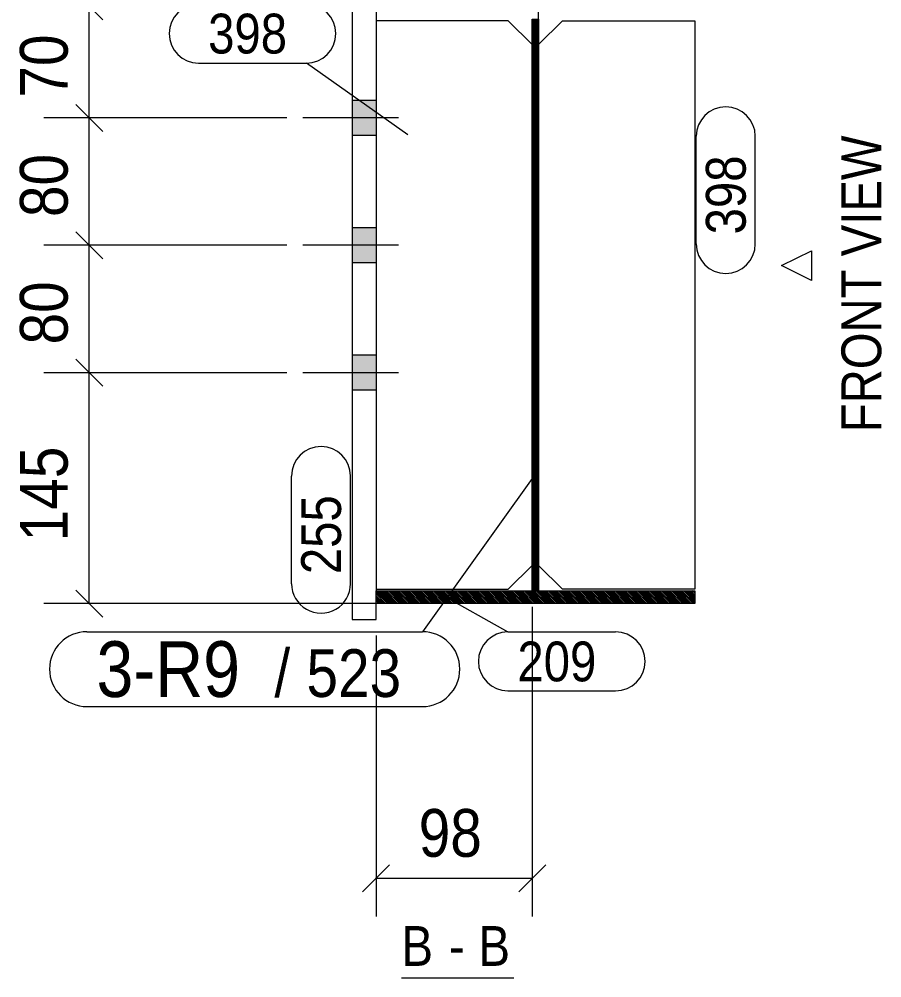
# Model space of a CAD drawing. Header units: millimetres. Extents: x 2 to 825, y 1 to 579.
# Drawn here: x 612.6 to 666.7, y 225.1 to 285.3 of the extents above; entities that cross this region are included whole.
import ezdxf

# ---------------------------------------------------------------- set-up
doc = ezdxf.new("R2010")
doc.units = ezdxf.units.MM
doc.linetypes.add('XKITLINE00', pattern=[0])
doc.linetypes.add('XKITLINE01', pattern=[4, 1, -1, 1, -1])
for name, color, linetype, lineweight in [('Bolt', 3, 'Continuous', 0), ('Dimensions', 7, 'Continuous', 0), ('OtherObjectType', 7, 'Continuous', 0), ('Part', 2, 'Continuous', 0), ('PartMark', 7, 'Continuous', 0)]:
    doc.layers.add(name, color=color, linetype=linetype, lineweight=lineweight)
doc.styles.add('ARIAL', font='ARIAL.TTF')

# ---------------------------------------------------------------- blocks, each defined once
blk = doc.blocks.new('*A1')
at = {"layer": 'Part', "color": 7, "linetype": 'XKITLINE00', "lineweight": 0}
for p, q in [((644.954, 285.3), (644.754, 285.101)), ((645.021, 285.3), (644.754, 285.033)), ((645.088, 285.3), (644.754, 284.966)), ((645.154, 285.299), (644.754, 284.899)), ((644.851, 285.264), (644.754, 285.168)), ((645.154, 285.231), (644.754, 284.831)), ((645.154, 285.164), (644.754, 284.764)), ((645.154, 285.097), (644.754, 284.697)), ((645.154, 285.029), (644.754, 284.629)), ((645.154, 284.962), (644.754, 284.562)), ((645.154, 284.894), (644.754, 284.494)), ((645.154, 284.827), (644.754, 284.427)), ((645.154, 284.76), (644.754, 284.36)), ((645.154, 284.692), (644.754, 284.292)), ((645.154, 284.625), (644.754, 284.225)), ((645.154, 284.558), (644.754, 284.158)), ((645.154, 284.49), (644.754, 284.09)), ((645.154, 284.423), (644.754, 284.023)), ((645.154, 284.356), (644.754, 283.956)), ((645.154, 284.288), (644.754, 283.888)), ((645.154, 284.221), (644.754, 283.821)), ((645.154, 284.154), (644.754, 283.754)), ((645.154, 284.086), (644.754, 283.686)), ((645.154, 284.019), (644.754, 283.619)), ((645.154, 283.952), (644.754, 283.552)), ((645.154, 283.884), (644.754, 283.484)), ((645.154, 283.817), (644.754, 283.417)), ((645.154, 283.749), (644.754, 283.349)), ((645.154, 283.682), (644.754, 283.282)), ((645.154, 283.615), (644.754, 283.215)), ((645.154, 283.547), (644.754, 283.147)), ((645.154, 283.48), (644.754, 283.08)), ((645.154, 283.413), (644.754, 283.013)), ((645.154, 283.345), (644.754, 282.945)), ((645.154, 283.278), (644.754, 282.878)), ((645.154, 283.211), (644.754, 282.811)), ((645.154, 283.143), (644.754, 282.743)), ((645.154, 283.076), (644.754, 282.676)), ((645.154, 283.009), (644.754, 282.609)), ((645.154, 282.941), (644.754, 282.541)), ((645.154, 282.874), (644.754, 282.474)), ((645.154, 282.807), (644.754, 282.407)), ((645.154, 282.739), (644.754, 282.339)), ((645.154, 282.672), (644.754, 282.272)), ((645.154, 282.604), (644.754, 282.204)), ((645.154, 282.537), (644.754, 282.137)), ((645.154, 282.47), (644.754, 282.07)), ((645.154, 282.402), (644.754, 282.002)), ((645.154, 282.335), (644.754, 281.935)), ((645.154, 282.268), (644.754, 281.868)), ((645.154, 282.2), (644.754, 281.8)), ((645.154, 282.133), (644.754, 281.733)), ((645.154, 282.066), (644.754, 281.666)), ((645.154, 281.998), (644.754, 281.598)), ((645.154, 281.931), (644.754, 281.531)), ((645.154, 281.864), (644.754, 281.464)), ((645.154, 281.796), (644.754, 281.396)), ((645.154, 281.729), (644.754, 281.329)), ((645.154, 281.662), (644.754, 281.262)), ((645.154, 281.594), (644.754, 281.194)), ((645.154, 281.527), (644.754, 281.127)), ((645.154, 281.46), (644.754, 281.06)), ((645.154, 281.392), (644.754, 280.992)), ((645.154, 281.325), (644.754, 280.925)), ((645.154, 281.257), (644.754, 280.857)), ((645.154, 281.19), (644.754, 280.79)), ((645.154, 281.123), (644.754, 280.723)), ((645.154, 281.055), (644.754, 280.655)), ((645.154, 280.988), (644.754, 280.588)), ((645.154, 280.921), (644.754, 280.521)), ((645.154, 280.853), (644.754, 280.453)), ((645.154, 280.786), (644.754, 280.386)), ((645.154, 280.719), (644.754, 280.319)), ((645.154, 280.651), (644.754, 280.251)), ((645.154, 280.584), (644.754, 280.184)), ((645.154, 280.517), (644.754, 280.117)), ((645.154, 280.449), (644.754, 280.049)), ((645.154, 280.382), (644.754, 279.982)), ((645.154, 280.315), (644.754, 279.915)), ((645.154, 280.247), (644.754, 279.847)), ((645.154, 280.18), (644.754, 279.78)), ((645.154, 280.112), (644.754, 279.712)), ((645.154, 280.045), (644.754, 279.645)), ((645.154, 279.978), (644.754, 279.578)), ((645.154, 279.91), (644.754, 279.51)), ((645.154, 279.843), (644.754, 279.443)), ((645.154, 279.776), (644.754, 279.376)), ((645.154, 279.708), (644.754, 279.308)), ((645.154, 279.641), (644.754, 279.241)), ((645.154, 279.574), (644.754, 279.174)), ((645.154, 279.506), (644.754, 279.106)), ((645.154, 279.439), (644.754, 279.039)), ((645.154, 279.372), (644.754, 278.972)), ((645.154, 279.304), (644.754, 278.904)), ((645.154, 279.237), (644.754, 278.837)), ((645.154, 279.17), (644.754, 278.77)), ((645.154, 279.102), (644.754, 278.702)), ((645.154, 279.035), (644.754, 278.635)), ((645.154, 278.967), (644.754, 278.567)), ((645.154, 278.9), (644.754, 278.5)), ((645.154, 278.833), (644.754, 278.433)), ((645.154, 278.765), (644.754, 278.365)), ((645.154, 278.698), (644.754, 278.298)), ((645.154, 278.631), (644.754, 278.231)), ((645.154, 278.563), (644.754, 278.163)), ((645.154, 278.496), (644.754, 278.096)), ((645.154, 278.429), (644.754, 278.029)), ((645.154, 278.361), (644.754, 277.961)), ((645.154, 278.294), (644.754, 277.894)), ((645.154, 278.227), (644.754, 277.827)), ((645.154, 278.159), (644.754, 277.759)), ((645.154, 278.092), (644.754, 277.692)), ((645.154, 278.025), (644.754, 277.625)), ((645.154, 277.957), (644.754, 277.557)), ((645.154, 277.89), (644.754, 277.49)), ((645.154, 277.823), (644.754, 277.423)), ((645.154, 277.755), (644.754, 277.355)), ((645.154, 277.688), (644.754, 277.288)), ((645.154, 277.62), (644.754, 277.22)), ((645.154, 277.553), (644.754, 277.153)), ((645.154, 277.486), (644.754, 277.086)), ((645.154, 277.418), (644.754, 277.018)), ((645.154, 277.351), (644.754, 276.951)), ((645.154, 277.284), (644.754, 276.884)), ((645.154, 277.216), (644.754, 276.816)), ((645.154, 277.149), (644.754, 276.749)), ((645.154, 277.082), (644.754, 276.682)), ((645.154, 277.014), (644.754, 276.614)), ((645.154, 276.947), (644.754, 276.547)), ((645.154, 276.88), (644.754, 276.48)), ((645.154, 276.812), (644.754, 276.412)), ((645.154, 276.745), (644.754, 276.345)), ((645.154, 276.678), (644.754, 276.278)), ((645.154, 276.61), (644.754, 276.21)), ((645.154, 276.543), (644.754, 276.143)), ((645.154, 276.475), (644.754, 276.075)), ((645.154, 276.408), (644.754, 276.008)), ((645.154, 276.341), (644.754, 275.941)), ((645.154, 276.273), (644.754, 275.873)), ((645.154, 276.206), (644.754, 275.806)), ((645.154, 276.139), (644.754, 275.739)), ((645.154, 276.071), (644.754, 275.671)), ((645.154, 276.004), (644.754, 275.604)), ((645.154, 275.937), (644.754, 275.537)), ((645.154, 275.869), (644.754, 275.469)), ((645.154, 275.802), (644.754, 275.402)), ((645.154, 275.735), (644.754, 275.335)), ((645.154, 275.667), (644.754, 275.267)), ((645.154, 275.6), (644.754, 275.2)), ((645.154, 275.533), (644.754, 275.133)), ((645.154, 275.465), (644.754, 275.065)), ((645.154, 275.398), (644.754, 274.998)), ((645.154, 275.33), (644.754, 274.93)), ((645.154, 275.263), (644.754, 274.863)), ((645.154, 275.196), (644.754, 274.796)), ((645.154, 275.128), (644.754, 274.728)), ((645.154, 275.061), (644.754, 274.661)), ((645.154, 274.994), (644.754, 274.594)), ((645.154, 274.926), (644.754, 274.526)), ((645.154, 274.859), (644.754, 274.459)), ((645.154, 274.792), (644.754, 274.392)), ((645.154, 274.724), (644.754, 274.324)), ((645.154, 274.657), (644.754, 274.257)), ((645.154, 274.59), (644.754, 274.19)), ((645.154, 274.522), (644.754, 274.122)), ((645.154, 274.455), (644.754, 274.055)), ((645.154, 274.388), (644.754, 273.988)), ((645.154, 274.32), (644.754, 273.92)), ((645.154, 274.253), (644.754, 273.853)), ((645.154, 274.186), (644.754, 273.786)), ((645.154, 274.118), (644.754, 273.718)), ((645.154, 274.051), (644.754, 273.651)), ((645.154, 273.983), (644.754, 273.583)), ((645.154, 273.916), (644.754, 273.516)), ((645.154, 273.849), (644.754, 273.449)), ((645.154, 273.781), (644.754, 273.381)), ((645.154, 273.714), (644.754, 273.314)), ((645.154, 273.647), (644.754, 273.247)), ((645.154, 273.579), (644.754, 273.179)), ((645.154, 273.512), (644.754, 273.112)), ((645.154, 273.445), (644.754, 273.045)), ((645.154, 273.377), (644.754, 272.977)), ((645.154, 273.31), (644.754, 272.91)), ((645.154, 273.243), (644.754, 272.843)), ((645.154, 273.175), (644.754, 272.775)), ((645.154, 273.108), (644.754, 272.708)), ((645.154, 273.041), (644.754, 272.641)), ((645.154, 272.973), (644.754, 272.573)), ((645.154, 272.906), (644.754, 272.506)), ((645.154, 272.838), (644.754, 272.438)), ((645.154, 272.771), (644.754, 272.371)), ((645.154, 272.704), (644.754, 272.304)), ((645.154, 272.636), (644.754, 272.236)), ((645.154, 272.569), (644.754, 272.169)), ((645.154, 272.502), (644.754, 272.102)), ((645.154, 272.434), (644.754, 272.034)), ((645.154, 272.367), (644.754, 271.967)), ((645.154, 272.3), (644.754, 271.9)), ((645.154, 272.232), (644.754, 271.832)), ((645.154, 272.165), (644.754, 271.765)), ((645.154, 272.098), (644.754, 271.698)), ((645.154, 272.03), (644.754, 271.63)), ((645.154, 271.963), (644.754, 271.563)), ((645.154, 271.896), (644.754, 271.496)), ((645.154, 271.828), (644.754, 271.428)), ((645.154, 271.761), (644.754, 271.361)), ((645.154, 271.693), (644.754, 271.293)), ((645.154, 271.626), (644.754, 271.226)), ((645.154, 271.559), (644.754, 271.159)), ((645.154, 271.491), (644.754, 271.091)), ((645.154, 271.424), (644.754, 271.024)), ((644.783, 270.985), (644.754, 270.957)), ((644.816, 270.951), (644.754, 270.889)), ((644.85, 270.918), (644.754, 270.822)), ((645.154, 271.357), (644.783, 270.985)), ((645.154, 271.289), (644.816, 270.951)), ((645.154, 271.222), (644.85, 270.918)), ((645.154, 271.155), (644.884, 270.884)), ((645.154, 271.087), (644.917, 270.85)), ((645.154, 271.02), (644.951, 270.817)), ((645.154, 270.953), (644.985, 270.783)), ((644.884, 270.884), (644.754, 270.755)), ((644.917, 270.85), (644.754, 270.687)), ((644.951, 270.817), (644.754, 270.62)), ((644.985, 270.783), (644.754, 270.553)), ((645.018, 270.749), (644.754, 270.485)), ((645.052, 270.716), (644.754, 270.418)), ((645.086, 270.682), (644.754, 270.351)), ((645.119, 270.648), (644.754, 270.283)), ((645.153, 270.615), (644.754, 270.216)), ((645.154, 270.549), (644.754, 270.149)), ((645.154, 270.481), (644.754, 270.081)), ((645.154, 270.414), (644.754, 270.014)), ((645.154, 270.346), (644.754, 269.946)), ((645.154, 270.885), (645.018, 270.749)), ((645.154, 270.818), (645.052, 270.716)), ((645.154, 270.751), (645.086, 270.682)), ((645.154, 270.683), (645.119, 270.648)), ((645.154, 270.616), (645.153, 270.615)), ((645.154, 270.279), (644.754, 269.879)), ((645.154, 270.212), (644.754, 269.812)), ((645.154, 270.144), (644.754, 269.744)), ((645.154, 270.077), (644.754, 269.677)), ((645.154, 270.01), (644.754, 269.61)), ((645.154, 269.942), (644.754, 269.542)), ((645.154, 269.875), (644.754, 269.475)), ((645.154, 269.808), (644.754, 269.408)), ((645.154, 269.74), (644.754, 269.34)), ((645.154, 269.673), (644.754, 269.273)), ((645.154, 269.606), (644.754, 269.206)), ((645.154, 269.538), (644.754, 269.138)), ((645.154, 269.471), (644.754, 269.071)), ((645.154, 269.404), (644.754, 269.004)), ((645.154, 269.336), (644.754, 268.936)), ((645.154, 269.269), (644.754, 268.869)), ((645.154, 269.201), (644.754, 268.801)), ((645.154, 269.134), (644.754, 268.734)), ((645.154, 269.067), (644.754, 268.667)), ((645.154, 268.999), (644.754, 268.599)), ((645.154, 268.932), (644.754, 268.532)), ((645.154, 268.865), (644.754, 268.465)), ((645.154, 268.797), (644.754, 268.397)), ((645.154, 268.73), (644.754, 268.33)), ((645.154, 268.663), (644.754, 268.263)), ((645.154, 268.595), (644.754, 268.195)), ((645.154, 268.528), (644.754, 268.128)), ((645.154, 268.461), (644.754, 268.061)), ((645.154, 268.393), (644.754, 267.993)), ((645.154, 268.326), (644.754, 267.926)), ((645.154, 268.259), (644.754, 267.859)), ((645.154, 268.191), (644.754, 267.791)), ((645.154, 268.124), (644.754, 267.724)), ((645.154, 268.056), (644.754, 267.656)), ((645.154, 267.989), (644.754, 267.589)), ((645.154, 267.922), (644.754, 267.522)), ((645.154, 267.854), (644.754, 267.454)), ((645.154, 267.787), (644.754, 267.387)), ((645.154, 267.72), (644.754, 267.32)), ((645.154, 267.652), (644.754, 267.252)), ((645.154, 267.585), (644.754, 267.185)), ((645.154, 267.518), (644.754, 267.118)), ((645.154, 267.45), (644.754, 267.05)), ((645.154, 267.383), (644.754, 266.983)), ((645.154, 267.316), (644.754, 266.916)), ((645.154, 267.248), (644.754, 266.848)), ((645.154, 267.181), (644.754, 266.781)), ((645.154, 267.114), (644.754, 266.714)), ((645.154, 267.046), (644.754, 266.646)), ((645.154, 266.979), (644.754, 266.579)), ((645.154, 266.911), (644.754, 266.511)), ((645.154, 266.844), (644.754, 266.444)), ((645.154, 266.777), (644.754, 266.377)), ((645.154, 266.709), (644.754, 266.309)), ((645.154, 266.642), (644.754, 266.242)), ((645.154, 266.575), (644.754, 266.175)), ((645.154, 266.507), (644.754, 266.107)), ((645.154, 266.44), (644.754, 266.04)), ((645.154, 266.373), (644.754, 265.973)), ((645.154, 266.305), (644.754, 265.905)), ((645.154, 266.238), (644.754, 265.838)), ((645.154, 266.171), (644.754, 265.771)), ((645.154, 266.103), (644.754, 265.703)), ((645.154, 266.036), (644.754, 265.636)), ((645.154, 265.969), (644.754, 265.569)), ((645.154, 265.901), (644.754, 265.501)), ((645.154, 265.834), (644.754, 265.434)), ((645.154, 265.767), (644.754, 265.367)), ((645.154, 265.699), (644.754, 265.299)), ((645.154, 265.632), (644.754, 265.232)), ((645.154, 265.564), (644.754, 265.164)), ((645.154, 265.497), (644.754, 265.097)), ((645.154, 265.43), (644.754, 265.03)), ((645.154, 265.362), (644.754, 264.962)), ((645.154, 265.295), (644.754, 264.895)), ((645.154, 265.228), (644.754, 264.828)), ((645.154, 265.16), (644.754, 264.76)), ((645.154, 265.093), (644.754, 264.693)), ((645.154, 265.026), (644.754, 264.626)), ((645.154, 264.958), (644.754, 264.558)), ((645.154, 264.891), (644.754, 264.491)), ((645.154, 264.824), (644.754, 264.424)), ((645.154, 264.756), (644.754, 264.356)), ((645.154, 264.689), (644.754, 264.289)), ((645.154, 264.622), (644.754, 264.222)), ((645.154, 264.554), (644.754, 264.154)), ((645.154, 264.487), (644.754, 264.087)), ((645.154, 264.419), (644.754, 264.019)), ((645.154, 264.352), (644.754, 263.952)), ((645.154, 264.285), (644.754, 263.885)), ((645.154, 264.217), (644.754, 263.817)), ((645.154, 264.15), (644.754, 263.75)), ((645.154, 264.083), (644.754, 263.683)), ((645.154, 264.015), (644.754, 263.615)), ((645.154, 263.948), (644.754, 263.548)), ((645.154, 263.881), (644.754, 263.481)), ((645.154, 263.813), (644.754, 263.413)), ((645.154, 263.746), (644.754, 263.346)), ((645.154, 263.679), (644.754, 263.279)), ((645.154, 263.611), (644.754, 263.211)), ((645.154, 263.544), (644.754, 263.144)), ((645.154, 263.477), (644.754, 263.077)), ((645.154, 263.409), (644.754, 263.009)), ((645.154, 263.342), (644.754, 262.942)), ((645.154, 263.274), (644.754, 262.874)), ((645.154, 263.207), (644.754, 262.807)), ((645.154, 263.14), (644.754, 262.74)), ((645.154, 263.072), (644.754, 262.672)), ((645.154, 263.005), (644.754, 262.605)), ((645.154, 262.938), (644.754, 262.538)), ((645.154, 262.87), (644.754, 262.47)), ((645.154, 262.803), (644.754, 262.403)), ((645.154, 262.736), (644.754, 262.336)), ((645.154, 262.668), (644.754, 262.268)), ((645.154, 262.601), (644.754, 262.201)), ((645.154, 262.534), (644.754, 262.134)), ((645.154, 262.466), (644.754, 262.066)), ((645.154, 262.399), (644.754, 261.999)), ((645.154, 262.332), (644.754, 261.932)), ((645.154, 262.264), (644.754, 261.864)), ((645.154, 262.197), (644.754, 261.797)), ((645.154, 262.13), (644.754, 261.73)), ((645.154, 262.062), (644.754, 261.662)), ((645.154, 261.995), (644.754, 261.595)), ((645.154, 261.927), (644.754, 261.527)), ((645.154, 261.86), (644.754, 261.46)), ((645.154, 261.793), (644.754, 261.393)), ((645.154, 261.725), (644.754, 261.325)), ((645.154, 261.658), (644.754, 261.258)), ((645.154, 261.591), (644.754, 261.191)), ((645.154, 261.523), (644.754, 261.123)), ((645.154, 261.456), (644.754, 261.056)), ((645.154, 261.389), (644.754, 260.989)), ((645.154, 261.321), (644.754, 260.921)), ((645.154, 261.254), (644.754, 260.854)), ((645.154, 261.187), (644.754, 260.787)), ((645.154, 261.119), (644.754, 260.719)), ((645.154, 261.052), (644.754, 260.652)), ((645.154, 260.985), (644.754, 260.585)), ((645.154, 260.917), (644.754, 260.517)), ((645.154, 260.85), (644.754, 260.45)), ((645.154, 260.782), (644.754, 260.382)), ((645.154, 260.715), (644.754, 260.315)), ((645.154, 260.648), (644.754, 260.248)), ((645.154, 260.58), (644.754, 260.18)), ((645.154, 260.513), (644.754, 260.113)), ((645.154, 260.446), (644.754, 260.046)), ((645.154, 260.378), (644.754, 259.978)), ((645.154, 260.311), (644.754, 259.911)), ((645.154, 260.244), (644.754, 259.844)), ((645.154, 260.176), (644.754, 259.776)), ((645.154, 260.109), (644.754, 259.709)), ((645.154, 260.042), (644.754, 259.642)), ((645.154, 259.974), (644.754, 259.574)), ((645.154, 259.907), (644.754, 259.507)), ((645.154, 259.84), (644.754, 259.44)), ((645.154, 259.772), (644.754, 259.372)), ((645.154, 259.705), (644.754, 259.305)), ((645.154, 259.637), (644.754, 259.237)), ((645.154, 259.57), (644.754, 259.17)), ((645.154, 259.503), (644.754, 259.103)), ((645.154, 259.435), (644.754, 259.035)), ((645.154, 259.368), (644.754, 258.968)), ((645.154, 259.301), (644.754, 258.901)), ((645.154, 259.233), (644.754, 258.833)), ((645.154, 259.166), (644.754, 258.766)), ((645.154, 259.099), (644.754, 258.699)), ((645.154, 259.031), (644.754, 258.631)), ((645.154, 258.964), (644.754, 258.564)), ((645.154, 258.897), (644.754, 258.497)), ((645.154, 258.829), (644.754, 258.429)), ((645.154, 258.762), (644.754, 258.362)), ((645.154, 258.695), (644.754, 258.295)), ((645.154, 258.627), (644.754, 258.227)), ((645.154, 258.56), (644.754, 258.16)), ((645.154, 258.493), (644.754, 258.093)), ((645.154, 258.425), (644.754, 258.025)), ((645.154, 258.358), (644.754, 257.958)), ((645.154, 258.29), (644.754, 257.89)), ((645.154, 258.223), (644.754, 257.823)), ((645.154, 258.156), (644.754, 257.756)), ((645.154, 258.088), (644.754, 257.688)), ((645.154, 258.021), (644.754, 257.621)), ((645.154, 257.954), (644.754, 257.554)), ((645.154, 257.886), (644.754, 257.486)), ((645.154, 257.819), (644.754, 257.419)), ((645.154, 257.752), (644.754, 257.352)), ((645.154, 257.684), (644.754, 257.284)), ((645.154, 257.617), (644.754, 257.217)), ((645.154, 257.55), (644.754, 257.15)), ((645.154, 257.482), (644.754, 257.082)), ((645.154, 257.415), (644.754, 257.015)), ((645.154, 257.348), (644.754, 256.948)), ((645.154, 257.28), (644.754, 256.88)), ((645.154, 257.213), (644.754, 256.813)), ((645.154, 257.145), (644.754, 256.745)), ((645.154, 257.078), (644.754, 256.678)), ((645.154, 257.011), (644.754, 256.611)), ((645.154, 256.943), (644.754, 256.543)), ((645.154, 256.876), (644.754, 256.476)), ((645.154, 256.809), (644.754, 256.409)), ((645.154, 256.741), (644.754, 256.341)), ((645.154, 256.674), (644.754, 256.274)), ((645.154, 256.607), (644.754, 256.207)), ((645.154, 256.539), (644.754, 256.139)), ((645.154, 256.472), (644.754, 256.072)), ((645.154, 256.405), (644.754, 256.005)), ((645.154, 256.337), (644.754, 255.937)), ((645.154, 256.27), (644.754, 255.87)), ((645.154, 256.203), (644.754, 255.803)), ((645.154, 256.135), (644.754, 255.735)), ((645.154, 256.068), (644.754, 255.668)), ((645.154, 256), (644.754, 255.6)), ((645.154, 255.933), (644.754, 255.533)), ((645.154, 255.866), (644.754, 255.466)), ((645.154, 255.798), (644.754, 255.398)), ((645.154, 255.731), (644.754, 255.331)), ((645.154, 255.664), (644.754, 255.264)), ((645.154, 255.596), (644.754, 255.196)), ((645.154, 255.529), (644.754, 255.129)), ((645.154, 255.462), (644.754, 255.062)), ((645.154, 255.394), (644.754, 254.994)), ((645.154, 255.327), (644.754, 254.927)), ((645.154, 255.26), (644.754, 254.86)), ((645.154, 255.192), (644.754, 254.792)), ((645.154, 255.125), (644.754, 254.725)), ((645.154, 255.058), (644.754, 254.658)), ((645.154, 254.99), (644.754, 254.59)), ((645.154, 254.923), (644.754, 254.523)), ((645.154, 254.856), (644.754, 254.456)), ((645.154, 254.788), (644.754, 254.388)), ((645.154, 254.721), (644.754, 254.321)), ((645.154, 254.653), (644.754, 254.253)), ((645.154, 254.586), (644.754, 254.186)), ((645.154, 254.519), (644.754, 254.119)), ((645.154, 254.451), (644.754, 254.051)), ((645.154, 254.384), (644.754, 253.984)), ((645.154, 254.317), (644.754, 253.917)), ((645.154, 254.249), (644.754, 253.849)), ((645.154, 254.182), (644.754, 253.782)), ((645.154, 254.115), (644.754, 253.715)), ((645.154, 254.047), (644.754, 253.647)), ((645.154, 253.98), (644.754, 253.58)), ((645.154, 253.913), (644.754, 253.513)), ((645.154, 253.845), (644.754, 253.445)), ((645.154, 253.778), (644.754, 253.378)), ((645.154, 253.711), (644.754, 253.311)), ((645.154, 253.643), (644.754, 253.243)), ((645.154, 253.576), (644.754, 253.176)), ((645.154, 253.508), (644.754, 253.108)), ((645.154, 253.441), (644.754, 253.041)), ((645.154, 253.374), (644.754, 252.974)), ((645.154, 253.306), (644.754, 252.906)), ((645.154, 253.239), (644.754, 252.839)), ((645.154, 253.172), (644.754, 252.772)), ((645.154, 253.104), (644.754, 252.704)), ((645.154, 253.037), (644.754, 252.637)), ((645.154, 252.97), (644.754, 252.57)), ((645.154, 252.902), (644.754, 252.502)), ((645.154, 252.835), (644.754, 252.435)), ((645.154, 252.768), (644.754, 252.368)), ((645.154, 252.7), (644.754, 252.3)), ((645.154, 252.633), (644.754, 252.233)), ((645.154, 252.566), (644.754, 252.166)), ((645.154, 252.498), (644.754, 252.098)), ((645.154, 252.431), (644.754, 252.031)), ((645.154, 252.363), (644.754, 251.963)), ((645.154, 252.296), (644.754, 251.896)), ((645.154, 252.229), (644.754, 251.829)), ((645.154, 252.161), (644.754, 251.761)), ((645.154, 252.094), (644.754, 251.694)), ((645.154, 252.027), (644.754, 251.627)), ((645.154, 251.959), (644.754, 251.559)), ((645.154, 251.892), (644.754, 251.492)), ((645.154, 251.825), (644.754, 251.425)), ((645.154, 251.757), (644.754, 251.357)), ((645.154, 251.69), (644.754, 251.29)), ((645.154, 251.623), (644.754, 251.223)), ((645.154, 251.555), (644.754, 251.155)), ((645.154, 251.488), (644.754, 251.088)), ((645.154, 251.421), (644.754, 251.021)), ((645.154, 251.353), (644.754, 250.953)), ((645.154, 251.286), (644.754, 250.886)), ((645.154, 251.219), (644.754, 250.819)), ((645.154, 251.151), (644.754, 250.751)), ((645.154, 251.084), (644.754, 250.684)), ((645.154, 251.016), (644.754, 250.616)), ((645.154, 250.949), (644.754, 250.549)), ((645.154, 250.882), (644.754, 250.482)), ((645.154, 250.814), (644.754, 250.414)), ((645.154, 250.747), (644.754, 250.347)), ((645.154, 250.68), (644.754, 250.28)), ((645.154, 250.612), (644.754, 250.212)), ((645.154, 250.545), (644.754, 250.145)), ((645.154, 250.478), (644.754, 250.078)), ((645.154, 250.41), (644.754, 250.01)), ((645.154, 250.343), (644.754, 249.943)), ((645.154, 250.276), (644.754, 249.876)), ((645.154, 250.208), (644.754, 249.808)), ((645.154, 250.141), (644.784, 249.77)), ((645.154, 250.074), (644.818, 249.737)), ((645.154, 250.006), (644.851, 249.703)), ((645.154, 249.939), (644.885, 249.669)), ((645.154, 249.871), (644.919, 249.636)), ((644.784, 249.77), (644.754, 249.741)), ((644.818, 249.737), (644.754, 249.674)), ((644.851, 249.703), (644.754, 249.606)), ((644.885, 249.669), (644.754, 249.539)), ((644.919, 249.636), (644.755, 249.472)), ((644.952, 249.602), (644.764, 249.414)), ((644.986, 249.568), (644.818, 249.401)), ((645.02, 249.535), (644.885, 249.4)), ((645.154, 249.804), (644.952, 249.602)), ((645.053, 249.501), (644.952, 249.4)), ((645.154, 249.737), (644.986, 249.568)), ((645.154, 249.669), (645.02, 249.535)), ((645.087, 249.467), (645.02, 249.4)), ((645.154, 249.602), (645.053, 249.501)), ((645.154, 249.535), (645.087, 249.467)), ((645.121, 249.434), (645.087, 249.4)), ((645.154, 249.467), (645.121, 249.434))]:
    blk.add_line(p, q, dxfattribs=at)
blk = doc.blocks.new('*A2')
at = {"layer": 'Part', "color": 7, "linetype": 'XKITLINE00', "lineweight": 0}
for p, q in [((635.665, 248.6), (634.954, 249.31)), ((635.773, 248.6), (634.975, 249.398)), ((635.88, 248.6), (635.08, 249.4)), ((635.988, 248.6), (635.188, 249.4)), ((636.096, 248.6), (635.296, 249.4)), ((636.204, 248.6), (635.404, 249.4)), ((636.311, 248.6), (635.511, 249.4)), ((636.419, 248.6), (635.619, 249.4)), ((636.527, 248.6), (635.727, 249.4)), ((636.635, 248.6), (635.835, 249.4)), ((636.742, 248.6), (635.942, 249.4)), ((636.85, 248.6), (636.05, 249.4)), ((636.958, 248.6), (636.158, 249.4)), ((637.066, 248.6), (636.266, 249.4)), ((637.173, 248.6), (636.373, 249.4)), ((637.281, 248.6), (636.481, 249.4)), ((637.389, 248.6), (636.589, 249.4)), ((637.497, 248.6), (636.697, 249.4)), ((637.604, 248.6), (636.804, 249.4)), ((637.712, 248.6), (636.912, 249.4)), ((637.82, 248.6), (637.02, 249.4)), ((637.928, 248.6), (637.128, 249.4)), ((638.036, 248.6), (637.236, 249.4)), ((638.143, 248.6), (637.343, 249.4)), ((638.251, 248.6), (637.451, 249.4)), ((638.359, 248.6), (637.559, 249.4)), ((638.467, 248.6), (637.667, 249.4)), ((638.574, 248.6), (637.774, 249.4)), ((638.682, 248.6), (637.882, 249.4)), ((638.79, 248.6), (637.99, 249.4)), ((638.898, 248.6), (638.098, 249.4)), ((639.005, 248.6), (638.205, 249.4)), ((639.113, 248.6), (638.313, 249.4)), ((639.221, 248.6), (638.421, 249.4)), ((639.329, 248.6), (638.529, 249.4)), ((639.436, 248.6), (638.636, 249.4)), ((639.544, 248.6), (638.744, 249.4)), ((639.652, 248.6), (638.852, 249.4)), ((639.76, 248.6), (638.96, 249.4)), ((639.868, 248.6), (639.068, 249.4)), ((639.975, 248.6), (639.175, 249.4)), ((640.083, 248.6), (639.283, 249.4)), ((640.191, 248.6), (639.391, 249.4)), ((640.299, 248.6), (639.499, 249.4)), ((640.406, 248.6), (639.606, 249.4)), ((640.514, 248.6), (639.714, 249.4)), ((640.622, 248.6), (639.822, 249.4)), ((640.73, 248.6), (639.93, 249.4)), ((640.837, 248.6), (640.037, 249.4)), ((640.945, 248.6), (640.145, 249.4)), ((641.053, 248.6), (640.253, 249.4)), ((641.161, 248.6), (640.361, 249.4)), ((641.268, 248.6), (640.468, 249.4)), ((641.376, 248.6), (640.576, 249.4)), ((641.484, 248.6), (640.684, 249.4)), ((641.592, 248.6), (640.792, 249.4)), ((641.699, 248.6), (640.899, 249.4)), ((641.807, 248.6), (641.007, 249.4)), ((641.915, 248.6), (641.115, 249.4)), ((642.023, 248.6), (641.223, 249.4)), ((642.131, 248.6), (641.331, 249.4)), ((642.238, 248.6), (641.438, 249.4)), ((642.346, 248.6), (641.546, 249.4)), ((642.454, 248.6), (641.654, 249.4)), ((642.562, 248.6), (641.762, 249.4)), ((642.669, 248.6), (641.869, 249.4)), ((642.777, 248.6), (641.977, 249.4)), ((642.885, 248.6), (642.085, 249.4)), ((642.993, 248.6), (642.193, 249.4)), ((643.1, 248.6), (642.3, 249.4)), ((643.208, 248.6), (642.408, 249.4)), ((643.316, 248.6), (642.516, 249.4)), ((643.424, 248.6), (642.624, 249.4)), ((643.531, 248.6), (642.731, 249.4)), ((643.639, 248.6), (642.839, 249.4)), ((643.747, 248.6), (642.947, 249.4)), ((643.855, 248.6), (643.055, 249.4)), ((643.963, 248.6), (643.163, 249.4)), ((644.07, 248.6), (643.27, 249.4)), ((644.178, 248.6), (643.378, 249.4)), ((644.286, 248.6), (643.486, 249.4)), ((644.394, 248.6), (643.594, 249.4)), ((644.501, 248.6), (643.701, 249.4)), ((644.609, 248.6), (643.809, 249.4)), ((644.717, 248.6), (643.917, 249.4)), ((644.825, 248.6), (644.025, 249.4)), ((644.932, 248.6), (644.132, 249.4)), ((645.04, 248.6), (644.24, 249.4)), ((645.148, 248.6), (644.348, 249.4)), ((645.256, 248.6), (644.456, 249.4)), ((645.363, 248.6), (644.563, 249.4)), ((645.471, 248.6), (644.671, 249.4)), ((645.579, 248.6), (644.779, 249.4)), ((645.687, 248.6), (644.887, 249.4)), ((645.794, 248.6), (644.994, 249.4)), ((645.902, 248.6), (645.102, 249.4)), ((646.01, 248.6), (645.21, 249.4)), ((646.118, 248.6), (645.318, 249.4)), ((646.226, 248.6), (645.426, 249.4)), ((646.333, 248.6), (645.533, 249.4)), ((646.441, 248.6), (645.641, 249.4)), ((646.549, 248.6), (645.749, 249.4)), ((646.657, 248.6), (645.857, 249.4)), ((646.764, 248.6), (645.964, 249.4)), ((646.872, 248.6), (646.072, 249.4)), ((646.98, 248.6), (646.18, 249.4)), ((647.088, 248.6), (646.288, 249.4)), ((647.195, 248.6), (646.395, 249.4)), ((647.303, 248.6), (646.503, 249.4)), ((647.411, 248.6), (646.611, 249.4)), ((647.519, 248.6), (646.719, 249.4)), ((647.626, 248.6), (646.826, 249.4)), ((647.734, 248.6), (646.934, 249.4)), ((647.842, 248.6), (647.042, 249.4)), ((647.95, 248.6), (647.15, 249.4)), ((648.058, 248.6), (647.258, 249.4)), ((648.165, 248.6), (647.365, 249.4)), ((648.273, 248.6), (647.473, 249.4)), ((648.381, 248.6), (647.581, 249.4)), ((648.489, 248.6), (647.689, 249.4)), ((648.596, 248.6), (647.796, 249.4)), ((648.704, 248.6), (647.904, 249.4)), ((648.812, 248.6), (648.012, 249.4)), ((648.92, 248.6), (648.12, 249.4)), ((649.027, 248.6), (648.227, 249.4)), ((649.135, 248.6), (648.335, 249.4)), ((649.243, 248.6), (648.443, 249.4)), ((649.351, 248.6), (648.551, 249.4)), ((649.458, 248.6), (648.658, 249.4)), ((649.566, 248.6), (648.766, 249.4)), ((649.674, 248.6), (648.874, 249.4)), ((649.782, 248.6), (648.982, 249.4)), ((649.889, 248.6), (649.089, 249.4)), ((649.997, 248.6), (649.197, 249.4)), ((650.105, 248.6), (649.305, 249.4)), ((650.213, 248.6), (649.413, 249.4)), ((650.321, 248.6), (649.521, 249.4)), ((650.428, 248.6), (649.628, 249.4)), ((650.536, 248.6), (649.736, 249.4)), ((650.644, 248.6), (649.844, 249.4)), ((650.752, 248.6), (649.952, 249.4)), ((650.859, 248.6), (650.059, 249.4)), ((650.967, 248.6), (650.167, 249.4)), ((651.075, 248.6), (650.275, 249.4)), ((651.183, 248.6), (650.383, 249.4)), ((651.29, 248.6), (650.49, 249.4)), ((651.398, 248.6), (650.598, 249.4)), ((651.506, 248.6), (650.706, 249.4)), ((651.614, 248.6), (650.814, 249.4)), ((651.721, 248.6), (650.921, 249.4)), ((651.829, 248.6), (651.029, 249.4)), ((651.937, 248.6), (651.137, 249.4)), ((652.045, 248.6), (651.245, 249.4)), ((652.153, 248.6), (651.353, 249.4)), ((652.26, 248.6), (651.46, 249.4)), ((652.368, 248.6), (651.568, 249.4)), ((652.476, 248.6), (651.676, 249.4)), ((652.584, 248.6), (651.784, 249.4)), ((652.691, 248.6), (651.891, 249.4)), ((652.799, 248.6), (651.999, 249.4)), ((652.907, 248.6), (652.107, 249.4)), ((653.015, 248.6), (652.215, 249.4)), ((653.122, 248.6), (652.322, 249.4)), ((653.23, 248.6), (652.43, 249.4)), ((653.338, 248.6), (652.538, 249.4)), ((653.446, 248.6), (652.646, 249.4)), ((653.553, 248.6), (652.753, 249.4)), ((653.661, 248.6), (652.861, 249.4)), ((653.769, 248.6), (652.969, 249.4)), ((653.877, 248.6), (653.077, 249.4)), ((653.984, 248.6), (653.184, 249.4)), ((654.092, 248.6), (653.292, 249.4)), ((654.2, 248.6), (653.4, 249.4)), ((654.308, 248.6), (653.508, 249.4)), ((654.416, 248.6), (653.616, 249.4)), ((654.523, 248.6), (653.723, 249.4)), ((654.631, 248.6), (653.831, 249.4)), ((654.739, 248.6), (653.939, 249.4)), ((654.847, 248.6), (654.047, 249.4)), ((654.954, 248.6), (654.154, 249.4)), ((654.954, 248.708), (654.262, 249.4)), ((654.954, 248.816), (654.37, 249.4)), ((654.954, 248.923), (654.478, 249.4)), ((654.954, 249.031), (654.585, 249.4)), ((654.954, 249.139), (654.693, 249.4)), ((654.954, 249.247), (654.801, 249.4)), ((654.929, 249.38), (654.909, 249.4)), ((635.557, 248.6), (634.954, 249.203)), ((635.449, 248.6), (634.954, 249.095)), ((635.341, 248.6), (634.954, 248.987)), ((635.234, 248.6), (634.954, 248.879)), ((635.126, 248.6), (634.954, 248.772))]:
    blk.add_line(p, q, dxfattribs=at)
blk = doc.blocks.new('*A45')
at = {"layer": 'Bolt'}
for points in [[(634.955, 278), (633.455, 278), (633.455, 280.2), (634.955, 280.2)], [(634.955, 278), (633.455, 278), (633.455, 280.2), (634.955, 280.2)], [(634.956, 270), (633.456, 270), (633.455, 272.2), (634.955, 272.2)], [(634.956, 270), (633.456, 270), (633.455, 272.2), (634.955, 272.2)], [(634.956, 262), (633.456, 262), (633.456, 264.2), (634.956, 264.2)], [(634.956, 262), (633.456, 262), (633.456, 264.2), (634.956, 264.2)]]:
    blk.add_hatch(color=3, dxfattribs=at).paths.add_polyline_path(points, flags=17)
at = {"layer": 'Bolt', "color": 3, "linetype": 'XKITLINE00', "lineweight": 0}
for p, q in [((634.955, 280.2), (633.455, 280.2)), ((634.955, 280.2), (633.455, 280.2)), ((636.355, 279.1), (630.355, 279.1)), ((636.355, 279.1), (630.355, 279.1)), ((634.955, 278), (633.455, 278)), ((634.955, 278), (633.455, 278)), ((634.955, 272.2), (633.455, 272.2)), ((634.955, 272.2), (633.455, 272.2)), ((636.355, 271.1), (630.355, 271.1)), ((636.355, 271.1), (630.355, 271.1)), ((634.956, 270), (633.456, 270)), ((634.956, 270), (633.456, 270)), ((634.956, 264.2), (633.456, 264.2)), ((634.956, 264.2), (633.456, 264.2)), ((636.356, 263.1), (630.356, 263.1)), ((636.356, 263.1), (630.356, 263.1)), ((634.956, 262), (633.456, 262)), ((634.956, 262), (633.456, 262))]:
    blk.add_line(p, q, dxfattribs=at)
blk = doc.blocks.new('*A46')
at = {"layer": 'Part', "color": 2, "linetype": 'XKITLINE00', "lineweight": 0}
for p, q in [((644.754, 249.4), (644.754, 285.3)), ((644.754, 285.3), (645.154, 285.3)), ((645.154, 285.3), (645.154, 249.4)), ((645.154, 249.4), (644.754, 249.4))]:
    blk.add_line(p, q, dxfattribs=at)
blk = doc.blocks.new('*A49')
at = {"layer": 'Part', "color": 2, "linetype": 'XKITLINE00', "lineweight": 0}
for p, q in [((643.254, 285.2), (634.954, 285.2)), ((644.754, 283.7), (643.254, 285.2)), ((643.254, 249.5), (644.754, 251)), ((634.957, 249.5), (643.254, 249.5))]:
    blk.add_line(p, q, dxfattribs=at)
at = {"layer": 'Part', "color": 7, "linetype": 'XKITLINE01', "lineweight": 0}
for p, q in [((634.954, 285.2), (634.954, 249.5)), ((644.754, 251), (644.754, 283.7)), ((634.957, 249.5), (634.954, 249.5)), ((634.954, 249.5), (634.957, 249.5))]:
    blk.add_line(p, q, dxfattribs=at)
blk = doc.blocks.new('*A50')
at = {"layer": 'Part', "color": 2, "linetype": 'XKITLINE00', "lineweight": 0}
for p, q in [((645.154, 283.7), (646.654, 285.2)), ((646.654, 285.2), (654.954, 285.2)), ((654.954, 285.2), (654.954, 249.5)), ((645.154, 251), (646.654, 249.5)), ((654.954, 249.5), (646.654, 249.5))]:
    blk.add_line(p, q, dxfattribs=at)
at = {"layer": 'Part', "color": 7, "linetype": 'XKITLINE01', "lineweight": 0}
blk.add_line((645.154, 283.7), (645.154, 251), dxfattribs=at)
blk = doc.blocks.new('*A51')
at = {"layer": 'Part', "color": 2, "linetype": 'XKITLINE00', "lineweight": 0}
for p, q in [((634.954, 287.1), (633.454, 287.1)), ((633.454, 287.1), (633.457, 247.6)), ((634.954, 287.1), (634.954, 286.1)), ((634.954, 285.3), (634.957, 249.4)), ((634.957, 247.6), (634.957, 248.6)), ((633.457, 247.6), (634.957, 247.6))]:
    blk.add_line(p, q, dxfattribs=at)
at = {"layer": 'Part', "color": 7, "linetype": 'XKITLINE01', "lineweight": 0}
for p, q in [((634.954, 286.1), (634.954, 285.3)), ((634.957, 248.6), (634.957, 249.4))]:
    blk.add_line(p, q, dxfattribs=at)
blk = doc.blocks.new('*A52')
at = {"layer": 'Part', "color": 2, "linetype": 'XKITLINE00', "lineweight": 0}
for p, q in [((634.954, 248.6), (634.954, 249.4)), ((634.954, 249.4), (654.954, 249.4)), ((654.954, 249.4), (654.954, 248.6)), ((654.954, 248.6), (634.954, 248.6))]:
    blk.add_line(p, q, dxfattribs=at)
blk = doc.blocks.new('*A129')
at = {"layer": 'Dimensions', "color": 7, "linetype": 'XKITLINE00', "lineweight": 0}
for p, q in [((616.106, 263.948), (617.803, 262.251)), ((629.356, 263.1), (614.104, 263.1)), ((616.954, 248.6), (616.954, 263.1)), ((616.106, 249.449), (617.803, 247.751)), ((635.171, 248.6), (614.104, 248.6))]:
    blk.add_line(p, q, dxfattribs=at)
at = {"layer": 'Dimensions', "color": 3}
for p in [(616.954, 263.1), (616.954, 248.6)]:
    blk.add_point(p, dxfattribs=at)
at = {"layer": 'Dimensions', "color": 3, "style": 'ARIAL', "width": 0.85}
blk.add_text('145', height=3, rotation=90.00021, dxfattribs=at).set_placement((615.604, 252.512))
blk = doc.blocks.new('*A130')
at = {"layer": 'Dimensions', "color": 7, "linetype": 'XKITLINE00', "lineweight": 0}
for p, q in [((616.106, 271.948), (617.803, 270.251)), ((629.355, 271.1), (614.104, 271.1)), ((616.954, 263.1), (616.954, 271.1)), ((616.106, 263.948), (617.803, 262.251)), ((629.356, 263.1), (614.104, 263.1))]:
    blk.add_line(p, q, dxfattribs=at)
at = {"layer": 'Dimensions', "color": 3}
for p in [(616.954, 271.1), (616.954, 263.1)]:
    blk.add_point(p, dxfattribs=at)
at = {"layer": 'Dimensions', "color": 3, "style": 'ARIAL', "width": 0.85}
blk.add_text('80', height=3, rotation=90.00021, dxfattribs=at).set_placement((615.604, 264.875))
blk = doc.blocks.new('*A131')
at = {"layer": 'Dimensions', "color": 7, "linetype": 'XKITLINE00', "lineweight": 0}
for p, q in [((616.106, 279.948), (617.803, 278.251)), ((629.355, 279.1), (614.104, 279.1)), ((616.954, 271.1), (616.954, 279.1)), ((616.106, 271.948), (617.803, 270.251)), ((629.355, 271.1), (614.104, 271.1))]:
    blk.add_line(p, q, dxfattribs=at)
at = {"layer": 'Dimensions', "color": 3}
for p in [(616.954, 279.1), (616.954, 271.1)]:
    blk.add_point(p, dxfattribs=at)
at = {"layer": 'Dimensions', "color": 3, "style": 'ARIAL', "width": 0.85}
blk.add_text('80', height=3, rotation=90.00021, dxfattribs=at).set_placement((615.604, 272.875))
blk = doc.blocks.new('*A132')
at = {"layer": 'Dimensions', "color": 7, "linetype": 'XKITLINE00', "lineweight": 0}
for p, q in [((616.106, 286.949), (617.803, 285.251)), ((636.874, 286.1), (614.104, 286.1)), ((616.954, 279.1), (616.954, 286.1)), ((616.106, 279.948), (617.803, 278.251)), ((629.355, 279.1), (614.104, 279.1))]:
    blk.add_line(p, q, dxfattribs=at)
at = {"layer": 'Dimensions', "color": 3}
for p in [(616.954, 286.1), (616.954, 279.1)]:
    blk.add_point(p, dxfattribs=at)
at = {"layer": 'Dimensions', "color": 3, "style": 'ARIAL', "width": 0.85}
blk.add_text('70', height=3, rotation=90.00021, dxfattribs=at).set_placement((615.604, 280.375))
blk = doc.blocks.new('*A133')
at = {"layer": 'Dimensions', "color": 7, "linetype": 'XKITLINE00', "lineweight": 0}
for p, q in [((634.954, 286.2), (634.954, 306.2)), ((645.154, 284.7), (645.154, 306.2)), ((635.803, 304.199), (634.106, 302.501)), ((646.003, 304.199), (644.306, 302.501)), ((634.954, 303.35), (645.154, 303.35))]:
    blk.add_line(p, q, dxfattribs=at)
at = {"layer": 'Dimensions', "color": 3}
for p in [(634.954, 303.35), (645.154, 303.35)]:
    blk.add_point(p, dxfattribs=at)
at = {"layer": 'Dimensions', "color": 3, "style": 'ARIAL', "width": 0.85}
blk.add_text('102', height=3, dxfattribs=at).set_placement((636.717, 304.7))
blk = doc.blocks.new('*A134')
at = {"layer": 'Dimensions', "color": 7, "linetype": 'XKITLINE00', "lineweight": 0}
for p, q in [((644.754, 248.4), (644.754, 228.95)), ((634.957, 246.6), (634.957, 228.95)), ((635.806, 232.199), (634.109, 230.501)), ((645.603, 232.199), (643.906, 230.501)), ((634.957, 231.35), (644.754, 231.35))]:
    blk.add_line(p, q, dxfattribs=at)
at = {"layer": 'Dimensions', "color": 3}
for p in [(634.957, 231.35), (644.754, 231.35)]:
    blk.add_point(p, dxfattribs=at)
at = {"layer": 'Dimensions', "color": 3, "style": 'ARIAL', "width": 0.85}
blk.add_text('98', height=3, dxfattribs=at).set_placement((637.631, 232.7))
blk = doc.blocks.new('*A135')
at = {"layer": 'PartMark', "color": 7, "linetype": 'XKITLINE00', "lineweight": 0}
for p, q in [((644.864, 256.609), (637.864, 246.835)), ((616.811, 246.835), (637.864, 246.835)), ((616.811, 242.135), (637.864, 242.135))]:
    blk.add_line(p, q, dxfattribs=at)
for centre, start, end in [((616.811, 244.485), 90, 270), ((637.864, 244.485), 270, 90)]:
    blk.add_arc(centre, 2.35, start, end, dxfattribs=at)
at = {"layer": 'PartMark', "color": 1, "style": 'ARIAL', "width": 0.85}
blk.add_text('3-R9', height=3.5, dxfattribs=at).set_placement((617.411, 242.735))
at = {"layer": 'PartMark', "color": 3, "style": 'ARIAL', "width": 0.85}
for s, p in [('/', (628.577, 242.735)), ('523', (630.588, 242.735))]:
    blk.add_text(s, height=3, dxfattribs=at).set_placement(p)
blk = doc.blocks.new('*A138')
at = {"layer": 'PartMark', "color": 7, "linetype": 'XKITLINE00', "lineweight": 0}
for p, q in [((623.817, 286.245), (630.58, 286.245)), ((623.817, 282.545), (630.58, 282.545)), ((636.944, 278.031), (630.58, 282.545))]:
    blk.add_line(p, q, dxfattribs=at)
for centre, start, end in [((623.817, 284.395), 90, 270), ((630.58, 284.395), 270, 90)]:
    blk.add_arc(centre, 1.85, start, end, dxfattribs=at)
at = {"layer": 'PartMark', "color": 3, "style": 'ARIAL', "width": 0.85}
blk.add_text('398', height=2.5, dxfattribs=at).set_placement((624.417, 283.145))
blk = doc.blocks.new('*A139')
at = {"layer": 'PartMark', "color": 7, "linetype": 'XKITLINE00', "lineweight": 0}
for p, q in [((655.054, 271.187), (655.054, 277.95)), ((658.754, 271.187), (658.754, 277.95))]:
    blk.add_line(p, q, dxfattribs=at)
for centre, start, end in [((656.904, 277.95), 360, 180), ((656.904, 271.187), 180, 360)]:
    blk.add_arc(centre, 1.85, start, end, dxfattribs=at)
at = {"layer": 'PartMark', "color": 3, "style": 'ARIAL', "width": 0.85}
blk.add_text('398', height=2.5, rotation=90.00021, dxfattribs=at).set_placement((658.154, 271.787))
blk = doc.blocks.new('*A140')
at = {"layer": 'PartMark', "color": 7, "linetype": 'XKITLINE00', "lineweight": 0}
for p, q in [((629.657, 249.85), (629.656, 256.612)), ((633.357, 249.85), (633.356, 256.613))]:
    blk.add_line(p, q, dxfattribs=at)
for centre, start, end in [((631.506, 256.613), 0.00395, 180.00395), ((631.507, 249.85), 180.00395, 0.00395)]:
    blk.add_arc(centre, 1.85, start, end, dxfattribs=at)
at = {"layer": 'PartMark', "color": 3, "style": 'ARIAL', "width": 0.85}
blk.add_text('255', height=2.5, rotation=90.00594, dxfattribs=at).set_placement((632.757, 250.45))
blk = doc.blocks.new('*A141')
at = {"layer": 'PartMark', "color": 7, "linetype": 'XKITLINE00', "lineweight": 0}
for p, q in [((638.984, 249.211), (643.226, 246.818)), ((643.226, 246.818), (649.989, 246.818)), ((643.226, 243.118), (649.989, 243.118))]:
    blk.add_line(p, q, dxfattribs=at)
for centre, start, end in [((643.226, 244.968), 90, 270), ((649.989, 244.968), 270, 90)]:
    blk.add_arc(centre, 1.85, start, end, dxfattribs=at)
at = {"layer": 'PartMark', "color": 3, "style": 'ARIAL', "width": 0.85}
blk.add_text('209', height=2.5, dxfattribs=at).set_placement((643.826, 243.718))
blk = doc.blocks.new('*A143')
at = {"layer": 'OtherObjectType', "color": 7, "linetype": 'XKITLINE00', "lineweight": 0}
for p, q in [((635.457, 309.8), (634.519, 311.675)), ((634.519, 311.675), (636.394, 311.675)), ((636.394, 311.675), (635.457, 309.8)), ((635.457, 309.8), (635.457, 309.8)), ((660.409, 269.825), (662.284, 270.763)), ((662.284, 270.763), (662.284, 268.888)), ((662.284, 268.888), (660.409, 269.825)), ((660.409, 269.825), (660.409, 269.825)), ((636.553, 225.1), (643.611, 225.1))]:
    blk.add_line(p, q, dxfattribs=at)
at = {"layer": 'OtherObjectType', "color": 7, "style": 'ARIAL', "width": 0.85}
for s, p in [('TOP VIEW', (627.306, 313.55)), ('B', (636.553, 225.85)), ('B', (641.386, 225.85)), ('-', (639.527, 225.85))]:
    blk.add_text(s, height=2.5, dxfattribs=at).set_placement(p)
blk.add_text('FRONT VIEW', height=2.5, rotation=90, dxfattribs=at).set_placement((666.659, 259.361))

msp = doc.modelspace()

# ---------------------------------------------------------------- block references
at = {"lineweight": 0}
for name in ['*A133', '*A132', '*A51', '*A138', '*A49', '*A1', '*A46', '*A50', '*A131', '*A45', '*A139', '*A130', '*A129', '*A140', '*A135', '*A2', '*A52', '*A141', '*A134']:
    msp.add_blockref(name, (0, 0), dxfattribs=at)
at = {"layer": 'OtherObjectType', "lineweight": 0}
msp.add_blockref('*A143', (0, 0), dxfattribs=at)

doc.saveas('drawing.dxf')
